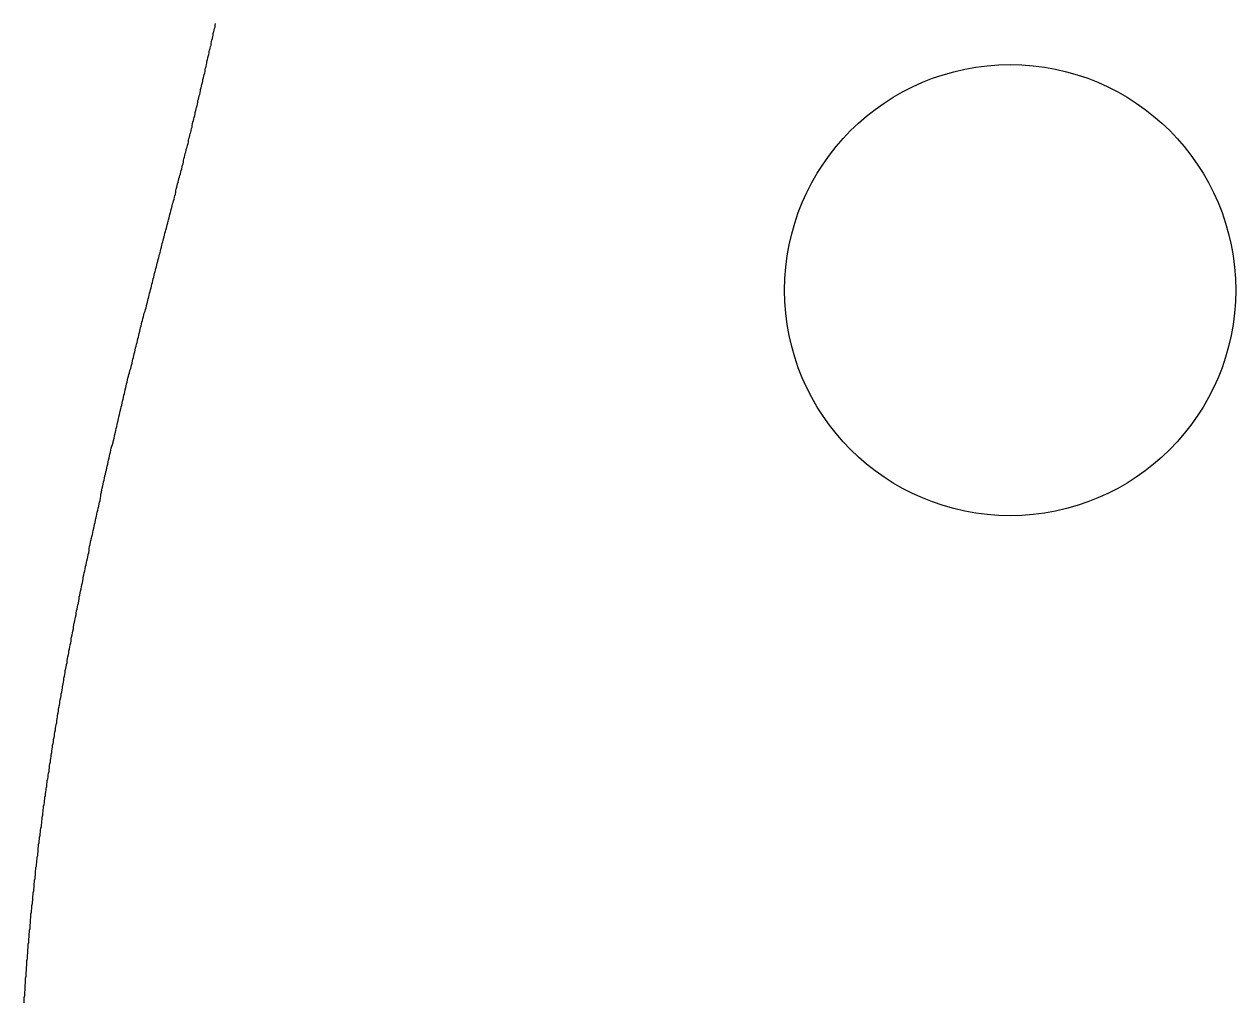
# Model space of a CAD drawing. Header units: millimetres. Extents: x 111 to 2999, y 81 to 1941.
# Drawn here: x 941.2 to 968.05, y 581.15 to 602.84 of the extents above; entities that cross this region are included whole.
import ezdxf

# ---------------------------------------------------------------- set-up
doc = ezdxf.new("R2010")
doc.units = ezdxf.units.MM
doc.layers.add('RANGO', color=6, linetype='Continuous')

msp = doc.modelspace()

# ---------------------------------------------------------------- linework, layer by layer
msp.add_polyline3d([(941.2, 581.143, 0), (941.2, 581.183, 0), (941.2, 581.223, 0), (941.2, 581.263, 0), (941.21, 581.303, 0), (941.21, 581.343, 0), (941.21, 581.383, 0), (941.22, 581.423, 0), (941.22, 581.463, 0), (941.22, 581.503, 0), (941.22, 581.533, 0), (941.23, 581.573, 0), (941.23, 581.613, 0), (941.23, 581.653, 0), (941.23, 581.693, 0), (941.24, 581.733, 0), (941.24, 581.773, 0), (941.24, 581.813, 0), (941.25, 581.853, 0), (941.25, 581.893, 0), (941.25, 581.933, 0), (941.26, 581.973, 0), (941.26, 582.013, 0), (941.26, 582.053, 0), (941.26, 582.083, 0), (941.27, 582.123, 0), (941.27, 582.163, 0), (941.27, 582.203, 0), (941.28, 582.243, 0), (941.28, 582.283, 0), (941.28, 582.323, 0), (941.29, 582.363, 0), (941.29, 582.403, 0), (941.29, 582.443, 0), (941.3, 582.483, 0), (941.3, 582.523, 0), (941.3, 582.563, 0), (941.31, 582.603, 0), (941.31, 582.633, 0), (941.31, 582.673, 0), (941.32, 582.713, 0), (941.32, 582.753, 0), (941.33, 582.793, 0), (941.33, 582.833, 0), (941.33, 582.873, 0), (941.34, 582.913, 0), (941.34, 582.953, 0), (941.34, 582.993, 0), (941.35, 583.033, 0), (941.35, 583.073, 0), (941.35, 583.113, 0), (941.36, 583.153, 0), (941.36, 583.193, 0), (941.37, 583.233, 0), (941.37, 583.263, 0), (941.37, 583.303, 0), (941.38, 583.343, 0), (941.38, 583.383, 0), (941.39, 583.423, 0), (941.39, 583.463, 0), (941.39, 583.503, 0), (941.4, 583.543, 0), (941.4, 583.583, 0), (941.41, 583.623, 0), (941.41, 583.663, 0), (941.42, 583.703, 0), (941.42, 583.743, 0), (941.42, 583.783, 0), (941.43, 583.823, 0), (941.43, 583.863, 0), (941.44, 583.903, 0), (941.44, 583.943, 0), (941.45, 583.983, 0), (941.45, 584.023, 0), (941.45, 584.063, 0), (941.46, 584.103, 0), (941.46, 584.143, 0), (941.47, 584.173, 0), (941.47, 584.213, 0), (941.48, 584.253, 0), (941.48, 584.293, 0), (941.49, 584.333, 0), (941.49, 584.373, 0), (941.5, 584.413, 0), (941.5, 584.453, 0), (941.51, 584.493, 0), (941.51, 584.533, 0), (941.51, 584.573, 0), (941.52, 584.613, 0), (941.52, 584.653, 0), (941.53, 584.693, 0), (941.53, 584.733, 0), (941.54, 584.773, 0), (941.54, 584.813, 0), (941.55, 584.853, 0), (941.55, 584.893, 0), (941.56, 584.933, 0), (941.56, 584.973, 0), (941.57, 585.013, 0), (941.58, 585.053, 0), (941.58, 585.093, 0), (941.59, 585.133, 0), (941.59, 585.173, 0), (941.6, 585.213, 0), (941.6, 585.263, 0), (941.61, 585.303, 0), (941.61, 585.343, 0), (941.62, 585.383, 0), (941.62, 585.423, 0), (941.63, 585.463, 0), (941.63, 585.503, 0), (941.64, 585.543, 0), (941.65, 585.583, 0), (941.65, 585.623, 0), (941.66, 585.663, 0), (941.66, 585.703, 0), (941.67, 585.743, 0), (941.67, 585.783, 0), (941.68, 585.823, 0), (941.69, 585.863, 0), (941.69, 585.903, 0), (941.7, 585.943, 0), (941.7, 585.993, 0), (941.71, 586.033, 0), (941.71, 586.073, 0), (941.72, 586.113, 0), (941.73, 586.153, 0), (941.73, 586.193, 0), (941.74, 586.233, 0), (941.75, 586.273, 0), (941.75, 586.313, 0), (941.76, 586.353, 0), (941.76, 586.403, 0), (941.77, 586.443, 0), (941.78, 586.483, 0), (941.78, 586.523, 0), (941.79, 586.563, 0), (941.8, 586.603, 0), (941.8, 586.643, 0), (941.81, 586.693, 0), (941.81, 586.733, 0), (941.82, 586.773, 0), (941.83, 586.813, 0), (941.83, 586.853, 0), (941.84, 586.893, 0), (941.85, 586.933, 0), (941.85, 586.983, 0), (941.86, 587.023, 0), (941.87, 587.063, 0), (941.87, 587.103, 0), (941.88, 587.143, 0), (941.89, 587.193, 0), (941.89, 587.233, 0), (941.9, 587.273, 0), (941.91, 587.313, 0), (941.92, 587.353, 0), (941.92, 587.403, 0), (941.93, 587.443, 0), (941.94, 587.483, 0), (941.94, 587.523, 0), (941.95, 587.573, 0), (941.96, 587.613, 0), (941.96, 587.653, 0), (941.97, 587.693, 0), (941.98, 587.743, 0), (941.99, 587.783, 0), (941.99, 587.823, 0), (942, 587.863, 0), (942.01, 587.913, 0), (942.02, 587.953, 0), (942.02, 587.993, 0), (942.03, 588.033, 0), (942.04, 588.083, 0), (942.05, 588.123, 0), (942.05, 588.163, 0), (942.06, 588.213, 0), (942.07, 588.253, 0), (942.08, 588.293, 0), (942.08, 588.343, 0), (942.09, 588.383, 0), (942.1, 588.423, 0), (942.11, 588.463, 0), (942.11, 588.513, 0), (942.12, 588.553, 0), (942.13, 588.593, 0), (942.14, 588.643, 0), (942.15, 588.683, 0), (942.15, 588.733, 0), (942.16, 588.773, 0), (942.17, 588.813, 0), (942.18, 588.863, 0), (942.19, 588.903, 0), (942.19, 588.943, 0), (942.2, 588.993, 0), (942.21, 589.033, 0), (942.22, 589.083, 0), (942.23, 589.123, 0), (942.24, 589.163, 0), (942.24, 589.213, 0), (942.25, 589.253, 0), (942.26, 589.303, 0), (942.27, 589.343, 0), (942.28, 589.383, 0), (942.29, 589.433, 0), (942.29, 589.473, 0), (942.3, 589.523, 0), (942.31, 589.563, 0), (942.32, 589.613, 0), (942.33, 589.653, 0), (942.34, 589.693, 0), (942.35, 589.743, 0), (942.35, 589.783, 0), (942.36, 589.833, 0), (942.37, 589.873, 0), (942.38, 589.923, 0), (942.39, 589.963, 0), (942.4, 590.003, 0), (942.41, 590.053, 0), (942.42, 590.093, 0), (942.42, 590.143, 0), (942.43, 590.183, 0), (942.44, 590.233, 0), (942.45, 590.273, 0), (942.46, 590.323, 0), (942.47, 590.363, 0), (942.48, 590.413, 0), (942.49, 590.453, 0), (942.5, 590.503, 0), (942.51, 590.543, 0), (942.51, 590.583, 0), (942.52, 590.633, 0), (942.53, 590.673, 0), (942.54, 590.723, 0), (942.55, 590.763, 0), (942.56, 590.813, 0), (942.57, 590.853, 0), (942.58, 590.903, 0), (942.59, 590.943, 0), (942.6, 590.993, 0), (942.61, 591.033, 0), (942.62, 591.083, 0), (942.63, 591.123, 0), (942.64, 591.173, 0), (942.64, 591.213, 0), (942.65, 591.263, 0), (942.66, 591.303, 0), (942.67, 591.353, 0), (942.68, 591.393, 0), (942.69, 591.443, 0), (942.7, 591.483, 0), (942.71, 591.523, 0), (942.72, 591.573, 0), (942.73, 591.613, 0), (942.74, 591.663, 0), (942.75, 591.703, 0), (942.76, 591.753, 0), (942.77, 591.793, 0), (942.78, 591.843, 0), (942.79, 591.883, 0), (942.8, 591.933, 0), (942.81, 591.973, 0), (942.82, 592.023, 0), (942.83, 592.063, 0), (942.84, 592.113, 0), (942.85, 592.153, 0), (942.86, 592.203, 0), (942.87, 592.243, 0), (942.88, 592.283, 0), (942.89, 592.333, 0), (942.9, 592.373, 0), (942.9, 592.423, 0), (942.91, 592.463, 0), (942.92, 592.513, 0), (942.93, 592.553, 0), (942.94, 592.603, 0), (942.95, 592.643, 0), (942.96, 592.693, 0), (942.97, 592.733, 0), (942.98, 592.773, 0), (942.99, 592.823, 0), (943, 592.863, 0), (943.01, 592.913, 0), (943.02, 592.953, 0), (943.03, 593.003, 0), (943.04, 593.043, 0), (943.05, 593.083, 0), (943.06, 593.133, 0), (943.07, 593.173, 0), (943.08, 593.223, 0), (943.09, 593.263, 0), (943.1, 593.303, 0), (943.11, 593.353, 0), (943.12, 593.393, 0), (943.13, 593.443, 0), (943.14, 593.483, 0), (943.16, 593.523, 0), (943.17, 593.573, 0), (943.18, 593.613, 0), (943.19, 593.663, 0), (943.2, 593.703, 0), (943.21, 593.743, 0), (943.22, 593.793, 0), (943.23, 593.833, 0), (943.24, 593.873, 0), (943.25, 593.923, 0), (943.26, 593.963, 0), (943.27, 594.003, 0), (943.28, 594.053, 0), (943.29, 594.093, 0), (943.3, 594.133, 0), (943.31, 594.183, 0), (943.32, 594.223, 0), (943.33, 594.263, 0), (943.34, 594.313, 0), (943.35, 594.353, 0), (943.36, 594.393, 0), (943.37, 594.443, 0), (943.38, 594.483, 0), (943.39, 594.523, 0), (943.4, 594.563, 0), (943.41, 594.613, 0), (943.42, 594.653, 0), (943.43, 594.693, 0), (943.44, 594.733, 0), (943.45, 594.783, 0), (943.46, 594.823, 0), (943.47, 594.863, 0), (943.48, 594.903, 0), (943.49, 594.953, 0), (943.5, 594.993, 0), (943.51, 595.033, 0), (943.52, 595.073, 0), (943.53, 595.113, 0), (943.54, 595.163, 0), (943.56, 595.203, 0), (943.57, 595.243, 0), (943.58, 595.283, 0), (943.59, 595.323, 0), (943.6, 595.373, 0), (943.61, 595.413, 0), (943.62, 595.453, 0), (943.63, 595.493, 0), (943.64, 595.533, 0), (943.65, 595.573, 0), (943.66, 595.613, 0), (943.67, 595.663, 0), (943.68, 595.703, 0), (943.69, 595.743, 0), (943.7, 595.783, 0), (943.71, 595.823, 0), (943.72, 595.863, 0), (943.73, 595.903, 0), (943.74, 595.943, 0), (943.75, 595.983, 0), (943.76, 596.033, 0), (943.77, 596.073, 0), (943.78, 596.113, 0), (943.79, 596.153, 0), (943.8, 596.193, 0), (943.81, 596.233, 0), (943.82, 596.273, 0), (943.83, 596.313, 0), (943.84, 596.353, 0), (943.85, 596.393, 0), (943.86, 596.433, 0), (943.88, 596.473, 0), (943.89, 596.513, 0), (943.9, 596.553, 0), (943.91, 596.593, 0), (943.92, 596.633, 0), (943.93, 596.673, 0), (943.94, 596.713, 0), (943.95, 596.753, 0), (943.96, 596.793, 0), (943.97, 596.833, 0), (943.98, 596.873, 0), (943.99, 596.913, 0), (944, 596.953, 0), (944.01, 596.993, 0), (944.02, 597.033, 0), (944.03, 597.073, 0), (944.04, 597.113, 0), (944.05, 597.153, 0), (944.06, 597.193, 0), (944.07, 597.233, 0), (944.08, 597.273, 0), (944.09, 597.313, 0), (944.1, 597.353, 0), (944.11, 597.383, 0), (944.12, 597.423, 0), (944.13, 597.463, 0), (944.14, 597.503, 0), (944.15, 597.543, 0), (944.16, 597.583, 0), (944.17, 597.623, 0), (944.18, 597.663, 0), (944.19, 597.703, 0), (944.2, 597.743, 0), (944.21, 597.773, 0), (944.22, 597.813, 0), (944.23, 597.853, 0), (944.24, 597.893, 0), (944.25, 597.933, 0), (944.26, 597.973, 0), (944.27, 598.013, 0), (944.28, 598.043, 0), (944.29, 598.083, 0), (944.3, 598.123, 0), (944.31, 598.163, 0), (944.32, 598.203, 0), (944.33, 598.243, 0), (944.34, 598.273, 0), (944.35, 598.313, 0), (944.36, 598.353, 0), (944.37, 598.393, 0), (944.38, 598.433, 0), (944.39, 598.473, 0), (944.4, 598.503, 0), (944.41, 598.543, 0), (944.42, 598.583, 0), (944.43, 598.623, 0), (944.44, 598.663, 0), (944.45, 598.693, 0), (944.46, 598.733, 0), (944.47, 598.773, 0), (944.48, 598.813, 0), (944.49, 598.853, 0), (944.5, 598.883, 0), (944.51, 598.923, 0), (944.52, 598.963, 0), (944.53, 599.003, 0), (944.54, 599.033, 0), (944.55, 599.073, 0), (944.56, 599.113, 0), (944.56, 599.153, 0), (944.57, 599.183, 0), (944.58, 599.223, 0), (944.59, 599.263, 0), (944.6, 599.303, 0), (944.61, 599.333, 0), (944.62, 599.373, 0), (944.63, 599.413, 0), (944.64, 599.453, 0), (944.65, 599.483, 0), (944.66, 599.523, 0), (944.67, 599.563, 0), (944.68, 599.593, 0), (944.69, 599.633, 0), (944.7, 599.673, 0), (944.71, 599.713, 0), (944.72, 599.743, 0), (944.73, 599.783, 0), (944.73, 599.823, 0), (944.74, 599.853, 0), (944.75, 599.893, 0), (944.76, 599.933, 0), (944.77, 599.973, 0), (944.78, 600.003, 0), (944.79, 600.043, 0), (944.8, 600.083, 0), (944.81, 600.113, 0), (944.82, 600.153, 0), (944.83, 600.193, 0), (944.84, 600.223, 0), (944.84, 600.263, 0), (944.85, 600.303, 0), (944.86, 600.333, 0), (944.87, 600.373, 0), (944.88, 600.413, 0), (944.89, 600.443, 0), (944.9, 600.483, 0), (944.91, 600.523, 0), (944.92, 600.553, 0), (944.92, 600.593, 0), (944.93, 600.633, 0), (944.94, 600.663, 0), (944.95, 600.703, 0), (944.96, 600.743, 0), (944.97, 600.773, 0), (944.98, 600.813, 0), (944.99, 600.853, 0), (944.99, 600.883, 0), (945, 600.923, 0), (945.01, 600.963, 0), (945.02, 600.993, 0), (945.03, 601.033, 0), (945.04, 601.063, 0), (945.05, 601.103, 0), (945.05, 601.143, 0), (945.06, 601.173, 0), (945.07, 601.213, 0), (945.08, 601.253, 0), (945.09, 601.283, 0), (945.1, 601.323, 0), (945.11, 601.363, 0), (945.11, 601.393, 0), (945.12, 601.433, 0), (945.13, 601.463, 0), (945.14, 601.503, 0), (945.15, 601.543, 0), (945.16, 601.573, 0), (945.16, 601.613, 0), (945.17, 601.653, 0), (945.18, 601.683, 0), (945.19, 601.723, 0), (945.2, 601.763, 0), (945.21, 601.793, 0), (945.21, 601.833, 0), (945.22, 601.863, 0), (945.23, 601.903, 0), (945.24, 601.943, 0), (945.25, 601.973, 0), (945.25, 602.013, 0), (945.26, 602.053, 0), (945.27, 602.083, 0), (945.28, 602.123, 0), (945.29, 602.163, 0), (945.3, 602.193, 0), (945.3, 602.233, 0), (945.31, 602.263, 0), (945.32, 602.303, 0), (945.33, 602.343, 0), (945.34, 602.373, 0), (945.34, 602.413, 0), (945.35, 602.453, 0), (945.36, 602.483, 0), (945.37, 602.523, 0), (945.38, 602.563, 0), (945.39, 602.593, 0), (945.39, 602.633, 0), (945.4, 602.673, 0), (945.41, 602.703, 0), (945.42, 602.743, 0), (945.43, 602.773, 0), (945.43, 602.813, 0), (945.44, 602.853, 0)])
at = {"layer": 'RANGO', "color": 0}
msp.add_circle((963.052, 596.943), 5, dxfattribs=at)

doc.saveas('drawing.dxf')
